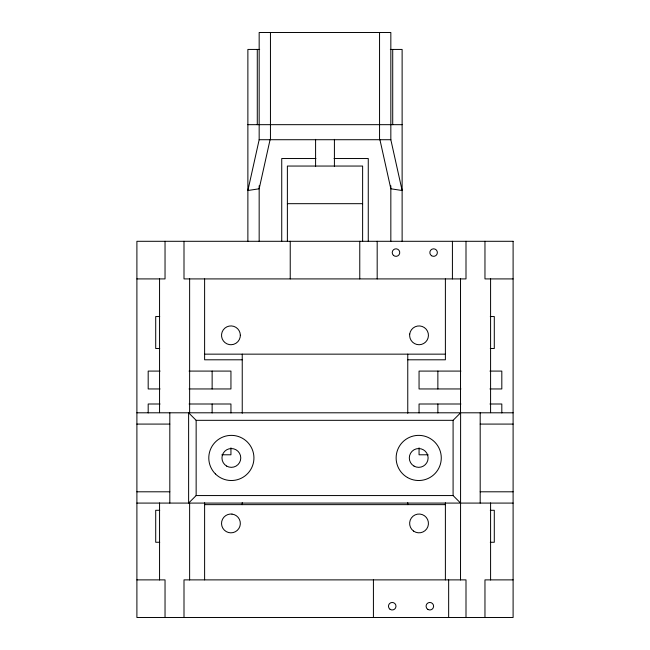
<?xml version="1.0" encoding="UTF-8"?>
<svg xmlns="http://www.w3.org/2000/svg" width="650" height="650" viewBox="0 0 650 650"><rect width="100%" height="100%" fill="white"/><g stroke="black" fill="none" stroke-linecap="round" stroke-linejoin="round"><path stroke-width="0.97" d="M379.933 139.718L390.837 188.784L402.123 190.507L390.837 139.718L390.837 32.5L259.163 32.5L259.163 139.718L247.877 190.507L259.163 188.784L270.067 139.718M460.614 503.084L453.091 495.56L196.146 495.56L188.622 503.084L188.622 412.799L196.146 420.323L453.091 420.323L460.614 412.799L460.525 579.979M259.659 49.433L247.877 49.433L247.877 241.296M390.341 49.433L402.123 49.433L402.123 241.296M247.877 124.67L402.123 124.67M259.163 139.718L390.837 139.718M315.949 158.527L281.734 158.527L281.734 241.296M334.051 158.527L368.266 158.527L368.266 241.296M287.381 203.678L362.619 203.678M136.898 278.915L165.035 278.915L165.035 241.296M513.102 278.915L484.965 278.915L484.965 241.296M159.721 316.534L155.707 316.534L155.707 348.514L159.721 348.514M490.279 316.534L494.293 316.534L494.293 348.514L490.279 348.514M204.612 354.152L445.388 354.152M242.239 359.799L204.612 359.799L204.612 278.915M407.761 359.799L445.388 359.799L445.388 278.915M160.062 371.085L148.184 371.085L148.184 388.952L160.062 388.952M189.061 371.085L230.945 371.085L230.945 388.952L189.061 388.952M460.939 371.085L419.055 371.085L419.055 388.952L460.939 388.952M489.938 371.085L501.816 371.085L501.816 388.952L489.938 388.952M160.062 403.999L148.184 403.999L148.184 412.937M189.061 403.999L230.945 403.999L230.945 412.937M460.939 403.999L419.055 403.999L419.055 412.937M489.938 403.999L501.816 403.999L501.816 412.937M136.898 412.799L513.102 412.799M136.898 424.084L169.812 424.084M480.188 424.084L513.102 424.084M221.861 454.789L230.945 454.789L230.945 447.842M428.139 454.789L419.055 454.789L419.055 447.842M136.898 491.798L169.812 491.798M480.188 491.798L513.102 491.798M136.898 503.084L513.102 503.084M204.612 504.636L445.388 504.636M159.721 510.282L155.707 510.282L155.707 542.262L159.721 542.262M490.279 510.282L494.293 510.282L494.293 542.262L490.279 542.262M136.898 579.881L165.035 579.881L165.035 617.5M513.102 579.881L484.965 579.881L484.965 617.5M490.587 278.809L490.587 412.669M490.587 502.913L490.587 579.979M480.188 412.799L480.188 503.084M466.001 241.296L466.001 278.915L183.999 278.915L183.999 241.296M466.001 617.5L466.001 579.881L183.999 579.881L183.999 617.5M460.525 278.809L460.525 412.669M453.091 420.323L453.091 495.56M452.416 241.296L452.416 278.915M448.654 579.881L448.654 617.5M445.388 502.759L445.388 579.881M437.864 371.085L437.864 388.952M437.864 403.999L437.864 412.937M407.761 354.152L407.761 413.262M407.761 502.621L407.761 504.636M392.714 49.433L392.714 124.67M390.837 185.778L390.837 241.296M379.551 32.5L379.551 139.718M377.179 241.296L377.179 278.915M373.417 579.881L373.417 617.5M362.619 241.296L362.619 166.051L287.381 166.051L287.381 241.296M359.767 241.296L359.767 278.915M334.409 139.36L334.409 166.489M315.591 139.36L315.591 166.489M290.233 241.296L290.233 278.915M270.449 32.5L270.449 139.718M259.163 185.778L259.163 241.296M257.286 49.433L257.286 124.67M242.239 354.152L242.239 413.262M242.239 502.621L242.239 504.636M212.136 371.085L212.136 388.952M212.136 403.999L212.136 412.937M204.612 502.759L204.612 579.881M196.146 420.323L196.146 495.56M189.629 278.809L189.629 412.669M189.629 502.913L189.629 579.979M169.812 412.799L169.812 503.084M159.559 278.809L159.559 412.669M159.559 502.913L159.559 579.979M409.719 334.035L409.646 335.871A9.409 9.409 0 0 0 423.678 343.509A9.409 9.409 0 0 0 424.32 327.551A9.409 9.409 0 0 0 409.719 334.035M240.338 335.213L240.183 337.049A9.409 9.409 0 0 1 231.051 344.736L229.214 344.573A9.409 9.409 0 0 1 221.593 334.222A9.409 9.409 0 0 1 231.432 325.934A9.409 9.409 0 0 1 240.338 335.213M513.102 241.296L136.898 241.296L136.898 617.5L513.102 617.5L513.102 241.296M231.969 514.085L230.124 514.061A9.409 9.409 0 0 0 222.885 528.304A9.409 9.409 0 0 0 238.859 528.499A9.409 9.409 0 0 0 231.969 514.085M431.519 255.71A3.762 3.762 0 0 0 437.361 252.826A3.762 3.762 0 0 0 431.941 249.21A3.762 3.762 0 0 0 431.519 255.71M390.073 609.302A3.762 3.762 0 0 0 395.972 606.539A3.762 3.762 0 0 0 390.634 602.81A3.762 3.762 0 0 0 390.073 609.302M427.781 609.359A3.762 3.762 0 0 0 433.599 606.434A3.762 3.762 0 0 0 428.155 602.851A3.762 3.762 0 0 0 427.781 609.359M413.571 531.082A9.409 9.409 0 0 0 428.399 524.347A9.409 9.409 0 0 0 415.147 514.865A9.409 9.409 0 0 0 413.571 531.082M393.421 255.336A3.762 3.762 0 0 0 399.652 253.427A3.762 3.762 0 0 0 394.883 248.982A3.762 3.762 0 0 0 393.421 255.336M414.009 466.091A9.409 9.409 0 0 0 428.114 457.941A9.409 9.409 0 0 0 414.009 449.8A9.409 9.409 0 0 0 414.009 466.091M226.663 466.091A9.409 9.409 0 0 0 240.768 457.941A9.409 9.409 0 0 0 226.663 449.8A9.409 9.409 0 0 0 226.663 466.091M407.42 477.49A22.571 22.571 0 0 0 441.277 457.941A22.571 22.571 0 0 0 407.42 438.392A22.571 22.571 0 0 0 407.42 477.49M215.402 473.907A22.571 22.571 0 0 0 253.167 463.783A22.571 22.571 0 0 0 225.526 436.142A22.571 22.571 0 0 0 215.402 473.907"/></g></svg>
